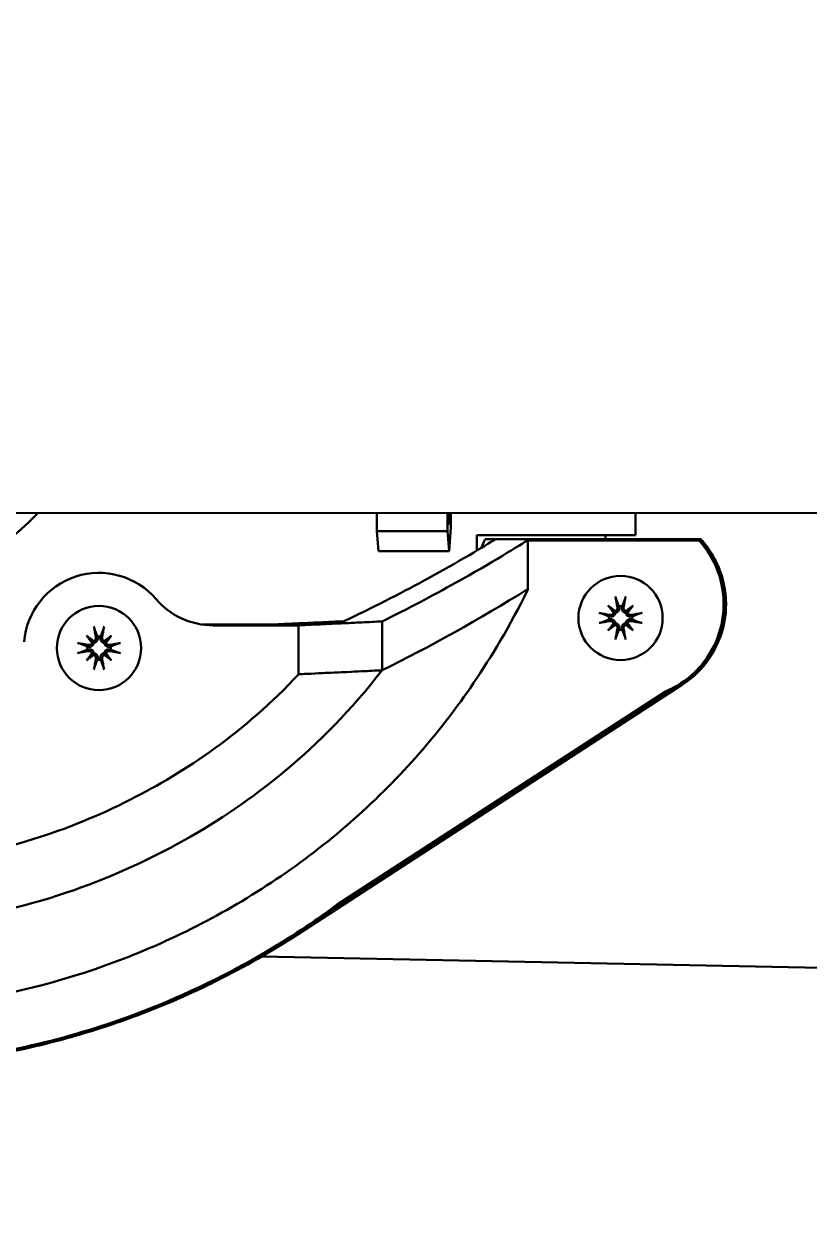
# Model space of a CAD drawing. Header units: millimetres. Extents: x 14 to 2348, y 26 to 1654.
# Drawn here: x 663.3 to 715.5, y 1341.4 to 1421.4 of the extents above; entities that cross this region are included whole.
import ezdxf

# ---------------------------------------------------------------- set-up
doc = ezdxf.new("R2010")
doc.units = ezdxf.units.MM
doc.header["$LTSCALE"] = 4
for name, color, linetype, lineweight in [('可見邊線(ISO)', 7, 'Continuous', 30), ('標註(ISO)', 7, 'Continuous', 9), ('符號(ISO)', 7, 'Continuous', 9)]:
    doc.layers.add(name, color=color, linetype=linetype, lineweight=lineweight)
doc.styles.add('temp', font='')
doc.styles.get('temp').set_extended_font_data('PMingLiU')
doc.dimstyles.new('工研院N500', dxfattribs={"dimscale": 4, "dimtxt": 3, "dimasz": 2.5, "dimexe": 1, "dimexo": 1, "dimgap": 0.762, "dimtad": 1, "dimdec": 3, "dimrnd": 1e-08, "dimdsep": 46, "dimtxsty": 'temp', "dimcen": 0.09, "dimdle": 10, "dimclrd": 1, "dimclre": 1, "dimclrt": 7, "dimazin": 2, "dimtfac": 0.666667, "dimtdec": 3, "dimtmove": 0, "dimatfit": 3, "dimfxl": 1, "dimtolj": 1, "dimlwd": 15, "dimlwe": 15, "dimarcsym": 0})
doc.dimstyles.new('工研院N500$7', dxfattribs={"dimscale": 4, "dimtxt": 3, "dimasz": 2.5, "dimexe": 1, "dimexo": 1, "dimgap": 0.762, "dimtad": 1, "dimdec": 3, "dimrnd": 1e-08, "dimdsep": 46, "dimtxsty": 'temp', "dimcen": 0.09, "dimdle": 10, "dimclrd": 7, "dimclre": 1, "dimclrt": 7, "dimazin": 2, "dimtfac": 0.666667, "dimtdec": 3, "dimtmove": 0, "dimatfit": 3, "dimfxl": 1, "dimtolj": 1, "dimlwd": 9, "dimlwe": 15, "dimarcsym": 0})

# ---------------------------------------------------------------- blocks, each defined once
blk = doc.blocks.new('*D36')
at = {"layer": 'Defpoints', "color": 0, "linetype": 'Continuous', "transparency": 16777216}
for p in [(1077.991, 1572.207), (404.789, 1405.816), (1077.991, 1382.007)]:
    blk.add_point(p, dxfattribs=at)
at = {"layer": '標註(ISO)', "color": 1, "linetype": 'Continuous', "lineweight": 15, "transparency": 16777216}
for p, q in [((404.789, 1409.816), (404.789, 1576.207)), ((1077.991, 1386.007), (1077.991, 1576.207)), ((414.789, 1572.207), (1067.991, 1572.207))]:
    blk.add_line(p, q, dxfattribs=at)
at = {"layer": '標註(ISO)', "color": 1, "linetype": 'Continuous', "transparency": 16777216}
for points in [[(414.789, 1573.874), (414.789, 1570.54), (404.789, 1572.207)], [(1067.991, 1573.874), (1067.991, 1570.54), (1077.991, 1572.207)]]:
    blk.add_solid(points, dxfattribs=at)
at = {"layer": '標註(ISO)', "color": 7, "linetype": 'Continuous', "lineweight": 18, "transparency": 16777216, "insert": (724, 1591.04), "char_height": 12, "attachment_point": 1, "style": 'temp'}
blk.add_mtext('\\A1;\\f新細明體|b0|i0;\\H12.0000;(680)', dxfattribs=at)

msp = doc.modelspace()

# ---------------------------------------------------------------- linework, layer by layer
at = {"layer": '可見邊線(ISO)'}
for p, q in [((646.6147, 1388.95647), (950.95065, 1388.77905)), ((686.78185, 1387.72692), (686.77917, 1388.93305)), ((691.47396, 1388.93032), (691.47664, 1387.72692)), ((691.71191, 1387.96246), (691.70976, 1388.93018)), ((703.99098, 1387.45646), (703.99098, 1388.92302)), ((691.47664, 1387.72692), (686.78185, 1387.72692)), ((686.90269, 1386.40292), (686.78185, 1387.72692)), ((691.47664, 1387.72692), (691.59747, 1386.40292)), ((691.59747, 1386.40292), (691.71191, 1387.96246)), ((693.44382, 1386.4441), (693.44382, 1387.45646)), ((693.44382, 1387.45646), (693.48648, 1387.45646)), ((693.48648, 1387.45646), (693.58637, 1387.45646)), ((693.58637, 1387.45646), (701.89098, 1387.45646)), ((703.99098, 1387.45646), (701.89098, 1387.45646)), ((701.99098, 1387.20646), (701.99098, 1387.45646)), ((708.31815, 1387.20646), (693.99619, 1387.20646)), ((694.64966, 1387.20644), (696.94585, 1387.20644)), ((696.82806, 1387.10169), (696.82806, 1383.84013)), ((708.21832, 1387.10169), (696.82806, 1387.10169)), ((696.86197, 1387.15354), (696.94585, 1387.20591)), ((696.86197, 1387.15354), (696.91117, 1387.15354)), ((696.86197, 1387.15354), (696.86197, 1387.12284)), ((696.91117, 1387.15354), (704.58781, 1387.15354)), ((696.94585, 1387.20591), (704.3479, 1387.20591)), ((704.3479, 1387.20591), (704.34307, 1387.15354)), ((708.26454, 1387.20644), (704.5941, 1387.20644)), ((691.59747, 1386.40292), (686.90269, 1386.40292)), ((702.15606, 1382.79138), (702.55376, 1382.39368)), ((703.82589, 1382.79138), (703.4282, 1382.39368)), ((687.13281, 1378.47787), (687.13281, 1381.72787)), ((679.76165, 1381.51838), (675.18058, 1381.51838)), ((681.58198, 1381.46601), (675.90236, 1381.46601)), ((681.58198, 1378.21601), (681.58198, 1381.46601)), ((702.15606, 1381.12155), (702.55376, 1381.51925)), ((703.82589, 1381.12155), (703.4282, 1381.51925)), ((667.47628, 1380.79138), (667.87397, 1380.39368)), ((669.14611, 1380.79138), (668.74841, 1380.39368)), ((667.47628, 1379.12155), (667.87397, 1379.51925)), ((669.14611, 1379.12155), (668.74841, 1379.51925)), ((681.58198, 1378.21601), (681.58892, 1378.21601)), ((681.49757, 1360.89594), (707.11026, 1377.52705)), ((684.15015, 1362.90287), (705.97699, 1377.0758)), ((706.0259, 1376.98267), (684.20987, 1362.81676)), ((705.97699, 1377.0758), (706.0259, 1376.98267)), ((684.20987, 1362.81676), (684.15015, 1362.90287)), ((850.99168, 1356.00136), (679.12339, 1359.43941))]:
    msp.add_line(p, q, dxfattribs=at)
for centre in [(702.99098, 1381.95646), (668.31119, 1379.95646)]:
    msp.add_circle(centre, 2.8, dxfattribs=at)
for centre, radius, start, end in [((646.62461, 1405.95646), 24.5, 43.9044394, 316.0287597), ((651.99098, 1405.95646), 46, 335.1320971, 335.9452949), ((668.31119, 1379.95646), 5, 40.6136089, 175.2754845), ((675.90236, 1386.46601), 5, 220.6136089, 270.0000375), ((702.99098, 1381.95646), 0.7858, 82.104465, 97.895535), ((702.99098, 1381.95646), 0.7858, 172.104465, 187.895535), ((702.99098, 1381.95646), 0.7858, 352.104465, 7.895535), ((702.99098, 1381.95646), 0.7858, 262.104465, 277.895535), ((668.31119, 1379.95646), 0.7858, 82.104465, 97.895535), ((668.31119, 1379.95646), 0.7858, 172.104465, 187.895535), ((668.31119, 1379.95646), 0.7858, 352.104465, 7.895535), ((651.99028, 1405.95694), 46.00085, 325.4675362, 325.46814), ((668.31119, 1379.95646), 0.7858, 262.104465, 277.895535)]:
    msp.add_arc(centre, radius, start, end, dxfattribs=at)
for centre, major_axis, ratio, start_param, end_param in [((691.59107, 1389.28646), (0, -1.078), 0.04710645, 5.04913289, 7.5171828), ((696.46028, 1399.02932), (29.37344, 20.52137), 0.28350345, 4.52913612, 4.5319122), ((702.89066, 1486.35356), (63.66887, 110.70244), 0.51655788, 3.79540775, 3.90969506), ((703.34509, 1382.02533), (0.95193, -4.89517), 0.08715574, 4.41332035, 4.56725609), ((702.63686, 1382.02533), (0.95193, 4.89517), 0.08715574, 4.85752187, 5.01145761), ((703.54876, 1382.41932), (-3.15813, 3.80586), 0.17364818, 1.33077346, 1.45285674), ((702.52813, 1381.39868), (3.80586, -3.15813), 0.17364818, 1.68873592, 1.81081919), ((703.45383, 1381.39868), (3.80586, 3.15813), 0.17364818, 1.33077346, 1.45285674), ((702.43319, 1382.41932), (-3.15813, -3.80586), 0.17364818, 1.68873592, 1.81081919), ((702.92211, 1381.60235), (-4.89517, 0.95193), 0.08715574, 4.85752187, 5.01145761), ((702.92211, 1382.31058), (4.89517, 0.95193), 0.08715574, 4.41332035, 4.56725609), ((702.39717, 1382.40363), (-0.1297, -0.10762), 0.86822375, 1.8313258, 2.31493563), ((702.54382, 1382.55027), (-0.10762, -0.1297), 0.86822375, 0.82665702, 1.31026685), ((703.43814, 1382.55027), (-0.10762, 0.1297), 0.86822375, 1.8313258, 2.31493563), ((703.58478, 1382.40363), (-0.1297, 0.10762), 0.86822375, 0.82665702, 1.31026685), ((703.05984, 1381.60235), (-4.89517, -0.95193), 0.08715574, 4.41332035, 4.56725609), ((703.05984, 1382.31058), (4.89517, -0.95193), 0.08715574, 4.85752187, 5.01145761), ((668.66531, 1380.02533), (0.95193, -4.89517), 0.08715574, 4.41332035, 4.56725609), ((667.95708, 1380.02533), (0.95193, 4.89517), 0.08715574, 4.85752187, 5.01145761), ((703.54876, 1381.49361), (3.15813, 3.80586), 0.17364818, 1.68873592, 1.81081919), ((702.52813, 1382.51425), (-3.80586, -3.15813), 0.17364818, 1.33077346, 1.45285674), ((702.39717, 1381.5093), (0.1297, -0.10762), 0.86822375, 0.82665702, 1.31026685), ((702.54382, 1381.36266), (0.10762, -0.1297), 0.86822375, 1.8313258, 2.31493563), ((703.34509, 1381.8876), (-0.95193, -4.89517), 0.08715574, 4.85752187, 5.01145761), ((702.63686, 1381.8876), (-0.95193, 4.89517), 0.08715574, 4.41332035, 4.56725609), ((703.43814, 1381.36266), (0.10762, 0.1297), 0.86822375, 0.82665702, 1.31026685), ((703.45383, 1382.51425), (-3.80586, 3.15813), 0.17364818, 1.68873592, 1.81081919), ((703.58478, 1381.5093), (0.1297, 0.10762), 0.86822375, 1.8313258, 2.31493563), ((702.43319, 1381.49361), (3.15813, -3.80586), 0.17364818, 1.33077346, 1.45285674), ((668.24233, 1379.60235), (-4.89517, 0.95193), 0.08715574, 4.85752187, 5.01145761), ((668.86898, 1380.41932), (-3.15813, 3.80586), 0.17364818, 1.33077346, 1.45285674), ((667.84834, 1379.39868), (3.80586, -3.15813), 0.17364818, 1.68873592, 1.81081919), ((667.71739, 1380.40363), (-0.1297, -0.10762), 0.86822375, 1.8313258, 2.31493563), ((667.86403, 1380.55027), (-0.10762, -0.1297), 0.86822375, 0.82665702, 1.31026685), ((668.77404, 1379.39868), (3.80586, 3.15813), 0.17364818, 1.33077346, 1.45285674), ((668.75835, 1380.55027), (-0.10762, 0.1297), 0.86822375, 1.8313258, 2.31493563), ((668.905, 1380.40363), (-0.1297, 0.10762), 0.86822375, 0.82665702, 1.31026685), ((667.75341, 1380.41932), (-3.15813, -3.80586), 0.17364818, 1.68873592, 1.81081919), ((668.38006, 1379.60235), (-4.89517, -0.95193), 0.08715574, 4.41332035, 4.56725609), ((668.24233, 1380.31058), (4.89517, 0.95193), 0.08715574, 4.41332035, 4.56725609), ((668.86898, 1379.49361), (3.15813, 3.80586), 0.17364818, 1.68873592, 1.81081919), ((667.84834, 1380.51425), (-3.80586, -3.15813), 0.17364818, 1.33077346, 1.45285674), ((667.71739, 1379.5093), (0.1297, -0.10762), 0.86822375, 0.82665702, 1.31026685), ((667.86403, 1379.36266), (0.10762, -0.1297), 0.86822375, 1.8313258, 2.31493563), ((668.75835, 1379.36266), (0.10762, 0.1297), 0.86822375, 0.82665702, 1.31026685), ((668.77404, 1380.51425), (-3.80586, 3.15813), 0.17364818, 1.68873592, 1.81081919), ((668.905, 1379.5093), (0.1297, 0.10762), 0.86822375, 1.8313258, 2.31493563), ((667.75341, 1379.49361), (3.15813, -3.80586), 0.17364818, 1.33077346, 1.45285674), ((668.38006, 1380.31058), (4.89517, -0.95193), 0.08715574, 4.85752187, 5.01145761), ((668.66531, 1379.8876), (-0.95193, -4.89517), 0.08715574, 4.85752187, 5.01145761), ((667.95708, 1379.8876), (-0.95193, 4.89517), 0.08715574, 4.41332035, 4.56725609)]:
    msp.add_ellipse(centre, major_axis=major_axis, ratio=ratio, start_param=start_param, end_param=end_param, dxfattribs=at)
for points, knots in [([(694.62277, 1387.15407), (694.04424, 1386.80098), (692.2648, 1385.71498), (688.29947, 1383.55416), (686.50541, 1382.634), (684.58956, 1381.73887)], [-24.89313956, -24.89313956, -24.89313956, -24.89313956, -10.27471719, -10.27471719, 0, 0, 0, 0]), ([(687.13281, 1381.72787), (688.86503, 1382.57684), (690.4999, 1383.44179), (694.43449, 1385.63846), (696.257, 1386.77635), (696.94585, 1387.20644)], [-8.04149239, -8.04149239, -8.04149239, -8.04149239, -4.93333315, -4.93333315, -0.000001, -0.000001, -0.000001, -0.000001]), ([(694.64966, 1387.20644), (694.64518, 1387.19771), (694.64071, 1387.18898), (694.63174, 1387.17152), (694.62726, 1387.16279), (694.62277, 1387.15407)], [-0.200096497, -0.200096497, -0.200096497, -0.200096497, -0.100044312, -0.100044312, -0.000001001, -0.000001001, -0.000001001, -0.000001001]), ([(708.21832, 1387.10169), (708.6161, 1386.66202), (708.94963, 1386.16807), (709.46804, 1385.10462), (709.65136, 1384.53984), (709.89552, 1383.14662), (709.8767, 1382.31637), (709.51857, 1380.71362), (709.18632, 1379.95702), (708.42946, 1378.86666), (708.03639, 1378.40568), (706.81484, 1377.42653), (706.17993, 1377.16075), (705.97699, 1377.0758)], [0.000001, 0.000001, 0.000001, 0.000001, 0.17787304, 0.17787304, 0.35502231, 0.35502231, 0.60228696, 0.60228696, 0.84715464, 0.84715464, 0.99999073, 0.99999073, 1.19696065, 1.19696065, 1.19696065, 1.19696065]), ([(706.0259, 1376.98267), (706.22518, 1377.06611), (706.87644, 1377.33877), (708.12416, 1378.34404), (708.52348, 1378.81564), (709.28942, 1379.92685), (709.62476, 1380.69696), (709.98381, 1382.32706), (710.00033, 1383.17074), (709.74692, 1384.59062), (709.55671, 1385.1684), (709.02011, 1386.25499), (708.67529, 1386.75898), (708.26454, 1387.20644)], [-1.22072595, -1.22072595, -1.22072595, -1.22072595, -1.0194046, -1.0194046, -0.86386401, -0.86386401, -0.61499921, -0.61499921, -0.36366508, -0.36366508, -0.1822192, -0.1822192, -0.000001, -0.000001, -0.000001, -0.000001]), ([(708.26454, 1387.20644), (708.25687, 1387.18898), (708.24919, 1387.17152), (708.24149, 1387.15407), (708.23378, 1387.13661), (708.22606, 1387.11915), (708.21832, 1387.10169)], [0, 0, 0, 0, 0.5, 0.5, 0.5, 1, 1, 1, 1]), ([(709.30708, 1385.78237), (709.17332, 1386.04488), (709.02133, 1386.29849), (708.6079, 1386.89121), (708.39009, 1387.12819), (708.31815, 1387.20646)], [-0.0538467298, -0.0538467298, -0.0538467298, -0.0538467298, -0.0318904791, -0.0318904791, -0.0000009995, -0.0000009995, -0.0000009995, -0.0000009995]), ([(707.11162, 1377.52496), (707.92135, 1378.05353), (708.45032, 1378.65445), (709.31169, 1379.8479), (709.61683, 1380.58063), (709.96285, 1381.87859), (710.06546, 1382.66556), (709.87601, 1384.43619), (709.61124, 1385.18541), (709.30708, 1385.78237)], [-0.744130805, -0.744130805, -0.744130805, -0.744130805, -0.607764399, -0.607764399, -0.403133141, -0.403133141, -0.200996538, -0.200996538, -0.000001, -0.000001, -0.000001, -0.000001]), ([(696.82806, 1383.84013), (694.44689, 1378.98897), (691.83165, 1375.57281), (687.46165, 1370.40152), (684.43493, 1367.63046), (677.69394, 1362.86542), (674.04332, 1360.90558), (666.39198, 1357.9045), (662.38391, 1356.86015), (658.31031, 1356.32376)], [-4.518536, -4.518536, -4.518536, -4.518536, -3.7091328, -3.7091328, -2.46553696, -2.46553696, -1.23262817, -1.23262817, -0.000001, -0.000001, -0.000001, -0.000001]), ([(702.69469, 1383.22668), (702.6923, 1383.23292), (702.68932, 1383.24217), (702.6832, 1383.26349), (702.67894, 1383.28014), (702.67174, 1383.31113), (702.66752, 1383.33096), (702.66175, 1383.36064), (702.6591, 1383.37522), (702.65692, 1383.38831)], [0.0475683219, 0.0475683219, 0.0475683219, 0.0475683219, 0.0518037472, 0.0518037472, 0.0569688414, 0.0569688414, 0.0621348202, 0.0621348202, 0.0660399938, 0.0660399938, 0.0660399938, 0.0660399938]), ([(703.32503, 1383.38831), (703.32285, 1383.37522), (703.3202, 1383.36064), (703.31443, 1383.33096), (703.31022, 1383.31113), (703.30302, 1383.28014), (703.29876, 1383.26349), (703.29264, 1383.24217), (703.28966, 1383.23292), (703.28726, 1383.22668)], [0.0168342393, 0.0168342393, 0.0168342393, 0.0168342393, 0.0207394129, 0.0207394129, 0.0259053918, 0.0259053918, 0.0310704859, 0.0310704859, 0.0353059113, 0.0353059113, 0.0353059113, 0.0353059113]), ([(702.78526, 1382.65119), (702.78953, 1382.62767), (702.78944, 1382.60167), (702.77881, 1382.5518), (702.76827, 1382.52792), (702.74122, 1382.48844), (702.72301, 1382.47014), (702.6808, 1382.44228), (702.6568, 1382.43273), (702.63066, 1382.42752), (702.62779, 1382.42702), (702.6249, 1382.42658)], [0, 0, 0, 0, 0.0072458737, 0.0072458737, 0.0144917474, 0.0144917474, 0.0216328704, 0.0216328704, 0.0287739933, 0.0287739933, 0.0296410879, 0.0296410879, 0.0296410879, 0.0296410879]), ([(702.89802, 1382.67312), (702.90077, 1382.6618), (702.90285, 1382.65044), (702.90787, 1382.61094), (702.90763, 1382.57977), (702.89727, 1382.51843), (702.88716, 1382.48828), (702.86215, 1382.439), (702.84638, 1382.41542), (702.80765, 1382.37331), (702.78467, 1382.35477), (702.73755, 1382.32658), (702.71035, 1382.3151), (702.67056, 1382.30489), (702.65838, 1382.3026), (702.64638, 1382.30106)], [0.1207276167, 0.1207276167, 0.1207276167, 0.1207276167, 0.1245879817, 0.1245879817, 0.1342557864, 0.1342557864, 0.1439235912, 0.1439235912, 0.152159121, 0.152159121, 0.1603946507, 0.1603946507, 0.1686301804, 0.1686301804, 0.1722209962, 0.1722209962, 0.1722209962, 0.1722209962]), ([(703.33558, 1382.30106), (703.32357, 1382.3026), (703.31139, 1382.30489), (703.2716, 1382.3151), (703.2444, 1382.32658), (703.19728, 1382.35477), (703.17431, 1382.37331), (703.13558, 1382.41542), (703.11981, 1382.439), (703.09479, 1382.48828), (703.08469, 1382.51843), (703.07433, 1382.57977), (703.07409, 1382.61094), (703.07767, 1382.63917), (703.0791, 1382.65044), (703.08118, 1382.6618), (703.08393, 1382.67312)], [-0.0476330145, -0.0476330145, -0.0476330145, -0.0476330145, -0.0440421987, -0.0440421987, -0.035806669, -0.035806669, -0.0275711393, -0.0275711393, -0.0193356095, -0.0193356095, -0.0096678048, -0.0096678048, 0, 0, 0, 0.003860365, 0.003860365, 0.003860365, 0.003860365]), ([(703.35706, 1382.42658), (703.34182, 1382.4289), (703.3265, 1382.43315), (703.28862, 1382.44896), (703.26729, 1382.46354), (703.23345, 1382.49716), (703.2187, 1382.51849), (703.19895, 1382.56515), (703.19394, 1382.59049), (703.19345, 1382.62628), (703.19444, 1382.63877), (703.19669, 1382.65119)], [0.0172141153, 0.0172141153, 0.0172141153, 0.0172141153, 0.0216673994, 0.0216673994, 0.0288082122, 0.0288082122, 0.0359902002, 0.0359902002, 0.0431721882, 0.0431721882, 0.046823968, 0.046823968, 0.046823968, 0.046823968]), ([(684.58956, 1381.73887), (684.06218, 1381.71383), (683.53035, 1381.68887), (682.99323, 1381.66398), (682.46594, 1381.63954), (681.93355, 1381.61518), (681.39527, 1381.59091), (681.06832, 1381.57617), (680.73931, 1381.56147), (680.40781, 1381.5468), (680.19345, 1381.53731), (679.97804, 1381.52784), (679.76165, 1381.51838)], [0, 0, 0, 0, 0.33743513, 0.33743513, 0.33743513, 0.66869135, 0.66869135, 0.66869135, 0.86989389, 0.86989389, 0.86989389, 1, 1, 1, 1]), ([(681.58198, 1381.46601), (682.13057, 1381.49078), (682.67318, 1381.51563), (683.21051, 1381.54057), (683.74784, 1381.56551), (684.27991, 1381.59052), (684.80744, 1381.6156), (685.13988, 1381.6314), (685.47044, 1381.64723), (685.79945, 1381.66308), (686.24676, 1381.68463), (686.6912, 1381.70623), (687.13281, 1381.72787)], [0, 0, 0, 0, 0.2867828, 0.2867828, 0.2867828, 0.57356343, 0.57356343, 0.57356343, 0.7542871, 0.7542871, 0.7542871, 1, 1, 1, 1]), ([(701.55913, 1382.29052), (701.57222, 1382.28834), (701.5868, 1382.28569), (701.61648, 1382.27992), (701.63631, 1382.2757), (701.6673, 1382.2685), (701.68395, 1382.26424), (701.70528, 1382.25812), (701.71452, 1382.25515), (701.72076, 1382.25275)], [0.0168342393, 0.0168342393, 0.0168342393, 0.0168342393, 0.0207394129, 0.0207394129, 0.0259053918, 0.0259053918, 0.0310704859, 0.0310704859, 0.0353059113, 0.0353059113, 0.0353059113, 0.0353059113]), ([(702.64638, 1382.30106), (702.64485, 1382.28906), (702.64255, 1382.27688), (702.63234, 1382.23709), (702.62086, 1382.20989), (702.59267, 1382.16277), (702.57413, 1382.13979), (702.53202, 1382.10106), (702.50844, 1382.08529), (702.45916, 1382.06028), (702.42901, 1382.05017), (702.36767, 1382.03981), (702.3365, 1382.03957), (702.30827, 1382.04316), (702.297, 1382.04459), (702.28564, 1382.04667), (702.27432, 1382.04942)], [-0.0476330145, -0.0476330145, -0.0476330145, -0.0476330145, -0.0440421987, -0.0440421987, -0.035806669, -0.035806669, -0.0275711393, -0.0275711393, -0.0193356095, -0.0193356095, -0.0096678048, -0.0096678048, 0, 0, 0, 0.003860365, 0.003860365, 0.003860365, 0.003860365]), ([(702.27432, 1381.86351), (702.28564, 1381.86626), (702.297, 1381.86834), (702.3365, 1381.87335), (702.36767, 1381.87311), (702.42901, 1381.86275), (702.45916, 1381.85265), (702.50844, 1381.82763), (702.53202, 1381.81187), (702.57413, 1381.77313), (702.59267, 1381.75016), (702.62086, 1381.70304), (702.63234, 1381.67584), (702.64255, 1381.63605), (702.64485, 1381.62387), (702.64638, 1381.61187)], [0.1207276167, 0.1207276167, 0.1207276167, 0.1207276167, 0.1245879817, 0.1245879817, 0.1342557864, 0.1342557864, 0.1439235912, 0.1439235912, 0.152159121, 0.152159121, 0.1603946507, 0.1603946507, 0.1686301804, 0.1686301804, 0.1722209962, 0.1722209962, 0.1722209962, 0.1722209962]), ([(702.52087, 1382.32254), (702.51854, 1382.30731), (702.51429, 1382.29199), (702.49849, 1382.25411), (702.4839, 1382.23278), (702.45028, 1382.19894), (702.42895, 1382.18419), (702.38229, 1382.16444), (702.35695, 1382.15943), (702.32116, 1382.15894), (702.30868, 1382.15992), (702.29625, 1382.16218)], [0.0172141153, 0.0172141153, 0.0172141153, 0.0172141153, 0.0216673994, 0.0216673994, 0.0288082122, 0.0288082122, 0.0359902002, 0.0359902002, 0.0431721882, 0.0431721882, 0.046823968, 0.046823968, 0.046823968, 0.046823968]), ([(702.29625, 1381.75075), (702.31977, 1381.75501), (702.34577, 1381.75493), (702.39564, 1381.7443), (702.41952, 1381.73376), (702.459, 1381.7067), (702.4773, 1381.6885), (702.50516, 1381.64629), (702.51471, 1381.62229), (702.51992, 1381.59614), (702.52042, 1381.59328), (702.52087, 1381.59038)], [0, 0, 0, 0, 0.0072458737, 0.0072458737, 0.0144917474, 0.0144917474, 0.0216328704, 0.0216328704, 0.0287739933, 0.0287739933, 0.0296410879, 0.0296410879, 0.0296410879, 0.0296410879]), ([(702.55376, 1382.39368), (702.56013, 1382.38731), (702.56595, 1382.38149), (702.59982, 1382.34762), (702.62303, 1382.32441), (702.64586, 1382.30158), (702.64612, 1382.30132), (702.64638, 1382.30106)], [-2.828207794, -2.828207794, -2.828207794, -2.828207794, -2.812267488, -2.812267488, -2.724384129, -2.724384129, -2.723378434, -2.723378434, -2.723378434, -2.723378434]), ([(703.4282, 1382.39368), (703.42182, 1382.38731), (703.416, 1382.38149), (703.38214, 1382.34762), (703.35893, 1382.32441), (703.33609, 1382.30158), (703.33583, 1382.30132), (703.33558, 1382.30106)], [-2.828207794, -2.828207794, -2.828207794, -2.828207794, -2.812267488, -2.812267488, -2.724384129, -2.724384129, -2.723378434, -2.723378434, -2.723378434, -2.723378434]), ([(703.70763, 1382.04942), (703.69631, 1382.04667), (703.68496, 1382.04459), (703.64546, 1382.03957), (703.61428, 1382.03981), (703.55295, 1382.05017), (703.52279, 1382.06028), (703.47351, 1382.08529), (703.44993, 1382.10106), (703.40782, 1382.13979), (703.38928, 1382.16277), (703.36109, 1382.20989), (703.34961, 1382.23709), (703.3394, 1382.27688), (703.33711, 1382.28906), (703.33558, 1382.30106)], [0.1207276167, 0.1207276167, 0.1207276167, 0.1207276167, 0.1245879817, 0.1245879817, 0.1342557864, 0.1342557864, 0.1439235912, 0.1439235912, 0.152159121, 0.152159121, 0.1603946507, 0.1603946507, 0.1686301804, 0.1686301804, 0.1722209962, 0.1722209962, 0.1722209962, 0.1722209962]), ([(703.33558, 1381.61187), (703.33711, 1381.62387), (703.3394, 1381.63605), (703.34961, 1381.67584), (703.36109, 1381.70304), (703.38928, 1381.75016), (703.40782, 1381.77313), (703.44993, 1381.81187), (703.47351, 1381.82763), (703.52279, 1381.85265), (703.55295, 1381.86275), (703.61428, 1381.87311), (703.64546, 1381.87335), (703.67368, 1381.86977), (703.68496, 1381.86834), (703.69631, 1381.86626), (703.70763, 1381.86351)], [-0.0476330145, -0.0476330145, -0.0476330145, -0.0476330145, -0.0440421987, -0.0440421987, -0.035806669, -0.035806669, -0.0275711393, -0.0275711393, -0.0193356095, -0.0193356095, -0.0096678048, -0.0096678048, 0, 0, 0, 0.003860365, 0.003860365, 0.003860365, 0.003860365]), ([(703.6857, 1382.16218), (703.66219, 1382.15791), (703.63619, 1382.158), (703.58631, 1382.16863), (703.56243, 1382.17917), (703.52296, 1382.20622), (703.50465, 1382.22443), (703.47679, 1382.26664), (703.46724, 1382.29064), (703.46204, 1382.31678), (703.46153, 1382.31965), (703.46109, 1382.32254)], [0, 0, 0, 0, 0.0072458737, 0.0072458737, 0.0144917474, 0.0144917474, 0.0216328704, 0.0216328704, 0.0287739933, 0.0287739933, 0.0296410879, 0.0296410879, 0.0296410879, 0.0296410879]), ([(703.46109, 1381.59038), (703.46341, 1381.60562), (703.46766, 1381.62094), (703.48347, 1381.65882), (703.49805, 1381.68015), (703.53168, 1381.71399), (703.553, 1381.72874), (703.59966, 1381.74849), (703.625, 1381.7535), (703.6608, 1381.75399), (703.67328, 1381.753), (703.6857, 1381.75075)], [0.0172141153, 0.0172141153, 0.0172141153, 0.0172141153, 0.0216673994, 0.0216673994, 0.0288082122, 0.0288082122, 0.0359902002, 0.0359902002, 0.0431721882, 0.0431721882, 0.046823968, 0.046823968, 0.046823968, 0.046823968]), ([(704.26119, 1382.25275), (704.26743, 1382.25515), (704.27668, 1382.25812), (704.298, 1382.26424), (704.31465, 1382.2685), (704.34565, 1382.2757), (704.36547, 1382.27992), (704.39515, 1382.28569), (704.40973, 1382.28834), (704.42282, 1382.29052)], [0.0475683219, 0.0475683219, 0.0475683219, 0.0475683219, 0.0518037472, 0.0518037472, 0.0569688414, 0.0569688414, 0.0621348202, 0.0621348202, 0.0660399938, 0.0660399938, 0.0660399938, 0.0660399938]), ([(668.01491, 1381.22668), (668.01251, 1381.23292), (668.00953, 1381.24217), (668.00341, 1381.26349), (667.99915, 1381.28014), (667.99195, 1381.31113), (667.98774, 1381.33096), (667.98197, 1381.36064), (667.97932, 1381.37522), (667.97714, 1381.38831)], [0.0475683219, 0.0475683219, 0.0475683219, 0.0475683219, 0.0518037472, 0.0518037472, 0.0569688414, 0.0569688414, 0.0621348202, 0.0621348202, 0.0660399938, 0.0660399938, 0.0660399938, 0.0660399938]), ([(668.64525, 1381.38831), (668.64307, 1381.37522), (668.64042, 1381.36064), (668.63465, 1381.33096), (668.63043, 1381.31113), (668.62323, 1381.28014), (668.61897, 1381.26349), (668.61285, 1381.24217), (668.60987, 1381.23292), (668.60748, 1381.22668)], [0.0168342393, 0.0168342393, 0.0168342393, 0.0168342393, 0.0207394129, 0.0207394129, 0.0259053918, 0.0259053918, 0.0310704859, 0.0310704859, 0.0353059113, 0.0353059113, 0.0353059113, 0.0353059113]), ([(701.72076, 1381.66018), (701.71452, 1381.65778), (701.70528, 1381.6548), (701.68395, 1381.64869), (701.6673, 1381.64443), (701.63631, 1381.63722), (701.61648, 1381.63301), (701.5868, 1381.62724), (701.57222, 1381.62459), (701.55913, 1381.62241)], [0.0475683219, 0.0475683219, 0.0475683219, 0.0475683219, 0.0518037472, 0.0518037472, 0.0569688414, 0.0569688414, 0.0621348202, 0.0621348202, 0.0660399938, 0.0660399938, 0.0660399938, 0.0660399938]), ([(702.55376, 1381.51925), (702.56013, 1381.52562), (702.56595, 1381.53144), (702.59982, 1381.56531), (702.62303, 1381.58851), (702.64586, 1381.61135), (702.64612, 1381.61161), (702.64638, 1381.61187)], [-2.828207794, -2.828207794, -2.828207794, -2.828207794, -2.812267488, -2.812267488, -2.724384129, -2.724384129, -2.723378434, -2.723378434, -2.723378434, -2.723378434]), ([(702.6249, 1381.48635), (702.64013, 1381.48403), (702.65546, 1381.47978), (702.69334, 1381.46397), (702.71466, 1381.44939), (702.7485, 1381.41576), (702.76325, 1381.39444), (702.783, 1381.34778), (702.78801, 1381.32244), (702.7885, 1381.28664), (702.78752, 1381.27416), (702.78526, 1381.26174)], [0.0172141153, 0.0172141153, 0.0172141153, 0.0172141153, 0.0216673994, 0.0216673994, 0.0288082122, 0.0288082122, 0.0359902002, 0.0359902002, 0.0431721882, 0.0431721882, 0.046823968, 0.046823968, 0.046823968, 0.046823968]), ([(702.64638, 1381.61187), (702.65838, 1381.61033), (702.67056, 1381.60804), (702.71035, 1381.59783), (702.73755, 1381.58635), (702.78467, 1381.55816), (702.80765, 1381.53962), (702.84638, 1381.49751), (702.86215, 1381.47393), (702.88716, 1381.42465), (702.89727, 1381.39449), (702.90763, 1381.33316), (702.90787, 1381.30198), (702.90428, 1381.27376), (702.90285, 1381.26249), (702.90077, 1381.25113), (702.89802, 1381.23981)], [-0.0476330145, -0.0476330145, -0.0476330145, -0.0476330145, -0.0440421987, -0.0440421987, -0.035806669, -0.035806669, -0.0275711393, -0.0275711393, -0.0193356095, -0.0193356095, -0.0096678048, -0.0096678048, 0, 0, 0, 0.003860365, 0.003860365, 0.003860365, 0.003860365]), ([(703.08393, 1381.23981), (703.08118, 1381.25113), (703.0791, 1381.26249), (703.07409, 1381.30198), (703.07433, 1381.33316), (703.08469, 1381.39449), (703.09479, 1381.42465), (703.11981, 1381.47393), (703.13558, 1381.49751), (703.17431, 1381.53962), (703.19728, 1381.55816), (703.2444, 1381.58635), (703.2716, 1381.59783), (703.31139, 1381.60804), (703.32357, 1381.61033), (703.33558, 1381.61187)], [0.1207276167, 0.1207276167, 0.1207276167, 0.1207276167, 0.1245879817, 0.1245879817, 0.1342557864, 0.1342557864, 0.1439235912, 0.1439235912, 0.152159121, 0.152159121, 0.1603946507, 0.1603946507, 0.1686301804, 0.1686301804, 0.1722209962, 0.1722209962, 0.1722209962, 0.1722209962]), ([(703.19669, 1381.26174), (703.19243, 1381.28525), (703.19251, 1381.31125), (703.20314, 1381.36113), (703.21368, 1381.38501), (703.24074, 1381.42448), (703.25894, 1381.44279), (703.30115, 1381.47065), (703.32515, 1381.4802), (703.3513, 1381.48541), (703.35416, 1381.48591), (703.35706, 1381.48635)], [0, 0, 0, 0, 0.0072458737, 0.0072458737, 0.0144917474, 0.0144917474, 0.0216328704, 0.0216328704, 0.0287739933, 0.0287739933, 0.0296410879, 0.0296410879, 0.0296410879, 0.0296410879]), ([(703.4282, 1381.51925), (703.42182, 1381.52562), (703.416, 1381.53144), (703.38214, 1381.56531), (703.35893, 1381.58851), (703.33609, 1381.61135), (703.33583, 1381.61161), (703.33558, 1381.61187)], [-2.828207794, -2.828207794, -2.828207794, -2.828207794, -2.812267488, -2.812267488, -2.724384129, -2.724384129, -2.723378434, -2.723378434, -2.723378434, -2.723378434]), ([(704.42282, 1381.62241), (704.40973, 1381.62459), (704.39515, 1381.62724), (704.36547, 1381.63301), (704.34565, 1381.63722), (704.31465, 1381.64443), (704.298, 1381.64869), (704.27668, 1381.6548), (704.26743, 1381.65778), (704.26119, 1381.66018)], [0.0168342393, 0.0168342393, 0.0168342393, 0.0168342393, 0.0207394129, 0.0207394129, 0.0259053918, 0.0259053918, 0.0310704859, 0.0310704859, 0.0353059113, 0.0353059113, 0.0353059113, 0.0353059113]), ([(666.87935, 1380.29052), (666.89244, 1380.28834), (666.90702, 1380.28569), (666.9367, 1380.27992), (666.95652, 1380.2757), (666.98752, 1380.2685), (667.00417, 1380.26424), (667.02549, 1380.25812), (667.03474, 1380.25515), (667.04098, 1380.25275)], [0.0168342393, 0.0168342393, 0.0168342393, 0.0168342393, 0.0207394129, 0.0207394129, 0.0259053918, 0.0259053918, 0.0310704859, 0.0310704859, 0.0353059113, 0.0353059113, 0.0353059113, 0.0353059113]), ([(667.96659, 1380.30106), (667.96506, 1380.28906), (667.96277, 1380.27688), (667.95256, 1380.23709), (667.94108, 1380.20989), (667.91289, 1380.16277), (667.89435, 1380.13979), (667.85224, 1380.10106), (667.82866, 1380.08529), (667.77938, 1380.06028), (667.74922, 1380.05017), (667.68789, 1380.03981), (667.65671, 1380.03957), (667.62849, 1380.04316), (667.61721, 1380.04459), (667.60586, 1380.04667), (667.59454, 1380.04942)], [-0.0476330145, -0.0476330145, -0.0476330145, -0.0476330145, -0.0440421987, -0.0440421987, -0.035806669, -0.035806669, -0.0275711393, -0.0275711393, -0.0193356095, -0.0193356095, -0.0096678048, -0.0096678048, 0, 0, 0, 0.003860365, 0.003860365, 0.003860365, 0.003860365]), ([(667.84108, 1380.32254), (667.83876, 1380.30731), (667.83451, 1380.29199), (667.8187, 1380.25411), (667.80412, 1380.23278), (667.77049, 1380.19894), (667.74917, 1380.18419), (667.70251, 1380.16444), (667.67717, 1380.15943), (667.64137, 1380.15894), (667.62889, 1380.15992), (667.61647, 1380.16218)], [0.0172141153, 0.0172141153, 0.0172141153, 0.0172141153, 0.0216673994, 0.0216673994, 0.0288082122, 0.0288082122, 0.0359902002, 0.0359902002, 0.0431721882, 0.0431721882, 0.046823968, 0.046823968, 0.046823968, 0.046823968]), ([(667.87397, 1380.39368), (667.88035, 1380.38731), (667.88616, 1380.38149), (667.92003, 1380.34762), (667.94324, 1380.32441), (667.96608, 1380.30158), (667.96634, 1380.30132), (667.96659, 1380.30106)], [-2.828207794, -2.828207794, -2.828207794, -2.828207794, -2.812267488, -2.812267488, -2.724384129, -2.724384129, -2.723378434, -2.723378434, -2.723378434, -2.723378434]), ([(668.10548, 1380.65119), (668.10974, 1380.62767), (668.10966, 1380.60167), (668.09903, 1380.5518), (668.08849, 1380.52792), (668.06143, 1380.48844), (668.04323, 1380.47014), (668.00102, 1380.44228), (667.97702, 1380.43273), (667.95087, 1380.42752), (667.94801, 1380.42702), (667.94511, 1380.42658)], [0, 0, 0, 0, 0.0072458737, 0.0072458737, 0.0144917474, 0.0144917474, 0.0216328704, 0.0216328704, 0.0287739933, 0.0287739933, 0.0296410879, 0.0296410879, 0.0296410879, 0.0296410879]), ([(668.21824, 1380.67312), (668.22099, 1380.6618), (668.22307, 1380.65044), (668.22808, 1380.61094), (668.22784, 1380.57977), (668.21748, 1380.51843), (668.20738, 1380.48828), (668.18236, 1380.439), (668.16659, 1380.41542), (668.12786, 1380.37331), (668.10489, 1380.35477), (668.05777, 1380.32658), (668.03057, 1380.3151), (667.99078, 1380.30489), (667.9786, 1380.3026), (667.96659, 1380.30106)], [0.1207276167, 0.1207276167, 0.1207276167, 0.1207276167, 0.1245879817, 0.1245879817, 0.1342557864, 0.1342557864, 0.1439235912, 0.1439235912, 0.152159121, 0.152159121, 0.1603946507, 0.1603946507, 0.1686301804, 0.1686301804, 0.1722209962, 0.1722209962, 0.1722209962, 0.1722209962]), ([(668.65579, 1380.30106), (668.64379, 1380.3026), (668.63161, 1380.30489), (668.59182, 1380.3151), (668.56462, 1380.32658), (668.5175, 1380.35477), (668.49452, 1380.37331), (668.45579, 1380.41542), (668.44002, 1380.439), (668.41501, 1380.48828), (668.4049, 1380.51843), (668.39454, 1380.57977), (668.3943, 1380.61094), (668.39789, 1380.63917), (668.39932, 1380.65044), (668.4014, 1380.6618), (668.40415, 1380.67312)], [-0.0476330145, -0.0476330145, -0.0476330145, -0.0476330145, -0.0440421987, -0.0440421987, -0.035806669, -0.035806669, -0.0275711393, -0.0275711393, -0.0193356095, -0.0193356095, -0.0096678048, -0.0096678048, 0, 0, 0, 0.003860365, 0.003860365, 0.003860365, 0.003860365]), ([(668.67727, 1380.42658), (668.66204, 1380.4289), (668.64671, 1380.43315), (668.60883, 1380.44896), (668.58751, 1380.46354), (668.55366, 1380.49716), (668.53892, 1380.51849), (668.51917, 1380.56515), (668.51416, 1380.59049), (668.51367, 1380.62628), (668.51465, 1380.63877), (668.51691, 1380.65119)], [0.0172141153, 0.0172141153, 0.0172141153, 0.0172141153, 0.0216673994, 0.0216673994, 0.0288082122, 0.0288082122, 0.0359902002, 0.0359902002, 0.0431721882, 0.0431721882, 0.046823968, 0.046823968, 0.046823968, 0.046823968]), ([(668.74841, 1380.39368), (668.74204, 1380.38731), (668.73622, 1380.38149), (668.70235, 1380.34762), (668.67914, 1380.32441), (668.65631, 1380.30158), (668.65605, 1380.30132), (668.65579, 1380.30106)], [-2.828207794, -2.828207794, -2.828207794, -2.828207794, -2.812267488, -2.812267488, -2.724384129, -2.724384129, -2.723378434, -2.723378434, -2.723378434, -2.723378434]), ([(669.02785, 1380.04942), (669.01653, 1380.04667), (669.00517, 1380.04459), (668.96567, 1380.03957), (668.9345, 1380.03981), (668.87316, 1380.05017), (668.84301, 1380.06028), (668.79373, 1380.08529), (668.77015, 1380.10106), (668.72804, 1380.13979), (668.7095, 1380.16277), (668.68131, 1380.20989), (668.66983, 1380.23709), (668.65962, 1380.27688), (668.65732, 1380.28906), (668.65579, 1380.30106)], [0.1207276167, 0.1207276167, 0.1207276167, 0.1207276167, 0.1245879817, 0.1245879817, 0.1342557864, 0.1342557864, 0.1439235912, 0.1439235912, 0.152159121, 0.152159121, 0.1603946507, 0.1603946507, 0.1686301804, 0.1686301804, 0.1722209962, 0.1722209962, 0.1722209962, 0.1722209962]), ([(669.00592, 1380.16218), (668.9824, 1380.15791), (668.9564, 1380.158), (668.90653, 1380.16863), (668.88265, 1380.17917), (668.84317, 1380.20622), (668.82487, 1380.22443), (668.79701, 1380.26664), (668.78746, 1380.29064), (668.78225, 1380.31678), (668.78175, 1380.31965), (668.7813, 1380.32254)], [0, 0, 0, 0, 0.0072458737, 0.0072458737, 0.0144917474, 0.0144917474, 0.0216328704, 0.0216328704, 0.0287739933, 0.0287739933, 0.0296410879, 0.0296410879, 0.0296410879, 0.0296410879]), ([(669.58141, 1380.25275), (669.58765, 1380.25515), (669.59689, 1380.25812), (669.61822, 1380.26424), (669.63487, 1380.2685), (669.66586, 1380.2757), (669.68569, 1380.27992), (669.71537, 1380.28569), (669.72995, 1380.28834), (669.74304, 1380.29052)], [0.0475683219, 0.0475683219, 0.0475683219, 0.0475683219, 0.0518037472, 0.0518037472, 0.0569688414, 0.0569688414, 0.0621348202, 0.0621348202, 0.0660399938, 0.0660399938, 0.0660399938, 0.0660399938]), ([(702.65692, 1380.52462), (702.6591, 1380.53771), (702.66175, 1380.55229), (702.66752, 1380.58197), (702.67174, 1380.6018), (702.67894, 1380.63279), (702.6832, 1380.64944), (702.68932, 1380.67076), (702.6923, 1380.68001), (702.69469, 1380.68625)], [0.0168342393, 0.0168342393, 0.0168342393, 0.0168342393, 0.0207394129, 0.0207394129, 0.0259053918, 0.0259053918, 0.0310704859, 0.0310704859, 0.0353059113, 0.0353059113, 0.0353059113, 0.0353059113]), ([(703.28726, 1380.68625), (703.28966, 1380.68001), (703.29264, 1380.67076), (703.29876, 1380.64944), (703.30302, 1380.63279), (703.31022, 1380.6018), (703.31443, 1380.58197), (703.3202, 1380.55229), (703.32285, 1380.53771), (703.32503, 1380.52462)], [0.0475683219, 0.0475683219, 0.0475683219, 0.0475683219, 0.0518037472, 0.0518037472, 0.0569688414, 0.0569688414, 0.0621348202, 0.0621348202, 0.0660399938, 0.0660399938, 0.0660399938, 0.0660399938]), ([(667.04098, 1379.66018), (667.03474, 1379.65778), (667.02549, 1379.6548), (667.00417, 1379.64869), (666.98752, 1379.64443), (666.95652, 1379.63722), (666.9367, 1379.63301), (666.90702, 1379.62724), (666.89244, 1379.62459), (666.87935, 1379.62241)], [0.0475683219, 0.0475683219, 0.0475683219, 0.0475683219, 0.0518037472, 0.0518037472, 0.0569688414, 0.0569688414, 0.0621348202, 0.0621348202, 0.0660399938, 0.0660399938, 0.0660399938, 0.0660399938]), ([(667.59454, 1379.86351), (667.60586, 1379.86626), (667.61721, 1379.86834), (667.65671, 1379.87335), (667.68789, 1379.87311), (667.74922, 1379.86275), (667.77938, 1379.85265), (667.82866, 1379.82763), (667.85224, 1379.81187), (667.89435, 1379.77313), (667.91289, 1379.75016), (667.94108, 1379.70304), (667.95256, 1379.67584), (667.96277, 1379.63605), (667.96506, 1379.62387), (667.96659, 1379.61187)], [0.1207276167, 0.1207276167, 0.1207276167, 0.1207276167, 0.1245879817, 0.1245879817, 0.1342557864, 0.1342557864, 0.1439235912, 0.1439235912, 0.152159121, 0.152159121, 0.1603946507, 0.1603946507, 0.1686301804, 0.1686301804, 0.1722209962, 0.1722209962, 0.1722209962, 0.1722209962]), ([(667.61647, 1379.75075), (667.63998, 1379.75501), (667.66598, 1379.75493), (667.71586, 1379.7443), (667.73974, 1379.73376), (667.77921, 1379.7067), (667.79752, 1379.6885), (667.82538, 1379.64629), (667.83493, 1379.62229), (667.84013, 1379.59614), (667.84064, 1379.59328), (667.84108, 1379.59038)], [0, 0, 0, 0, 0.0072458737, 0.0072458737, 0.0144917474, 0.0144917474, 0.0216328704, 0.0216328704, 0.0287739933, 0.0287739933, 0.0296410879, 0.0296410879, 0.0296410879, 0.0296410879]), ([(667.87397, 1379.51925), (667.88035, 1379.52562), (667.88616, 1379.53144), (667.92003, 1379.56531), (667.94324, 1379.58851), (667.96608, 1379.61135), (667.96634, 1379.61161), (667.96659, 1379.61187)], [-2.828207794, -2.828207794, -2.828207794, -2.828207794, -2.812267488, -2.812267488, -2.724384129, -2.724384129, -2.723378434, -2.723378434, -2.723378434, -2.723378434]), ([(667.94511, 1379.48635), (667.96035, 1379.48403), (667.97567, 1379.47978), (668.01355, 1379.46397), (668.03487, 1379.44939), (668.06872, 1379.41576), (668.08347, 1379.39444), (668.10322, 1379.34778), (668.10822, 1379.32244), (668.10871, 1379.28664), (668.10773, 1379.27416), (668.10548, 1379.26174)], [0.0172141153, 0.0172141153, 0.0172141153, 0.0172141153, 0.0216673994, 0.0216673994, 0.0288082122, 0.0288082122, 0.0359902002, 0.0359902002, 0.0431721882, 0.0431721882, 0.046823968, 0.046823968, 0.046823968, 0.046823968]), ([(667.96659, 1379.61187), (667.9786, 1379.61033), (667.99078, 1379.60804), (668.03057, 1379.59783), (668.05777, 1379.58635), (668.10489, 1379.55816), (668.12786, 1379.53962), (668.16659, 1379.49751), (668.18236, 1379.47393), (668.20738, 1379.42465), (668.21748, 1379.39449), (668.22784, 1379.33316), (668.22808, 1379.30198), (668.2245, 1379.27376), (668.22307, 1379.26249), (668.22099, 1379.25113), (668.21824, 1379.23981)], [-0.0476330145, -0.0476330145, -0.0476330145, -0.0476330145, -0.0440421987, -0.0440421987, -0.035806669, -0.035806669, -0.0275711393, -0.0275711393, -0.0193356095, -0.0193356095, -0.0096678048, -0.0096678048, 0, 0, 0, 0.003860365, 0.003860365, 0.003860365, 0.003860365]), ([(668.40415, 1379.23981), (668.4014, 1379.25113), (668.39932, 1379.26249), (668.3943, 1379.30198), (668.39454, 1379.33316), (668.4049, 1379.39449), (668.41501, 1379.42465), (668.44002, 1379.47393), (668.45579, 1379.49751), (668.49452, 1379.53962), (668.5175, 1379.55816), (668.56462, 1379.58635), (668.59182, 1379.59783), (668.63161, 1379.60804), (668.64379, 1379.61033), (668.65579, 1379.61187)], [0.1207276167, 0.1207276167, 0.1207276167, 0.1207276167, 0.1245879817, 0.1245879817, 0.1342557864, 0.1342557864, 0.1439235912, 0.1439235912, 0.152159121, 0.152159121, 0.1603946507, 0.1603946507, 0.1686301804, 0.1686301804, 0.1722209962, 0.1722209962, 0.1722209962, 0.1722209962]), ([(668.51691, 1379.26174), (668.51264, 1379.28525), (668.51273, 1379.31125), (668.52336, 1379.36113), (668.5339, 1379.38501), (668.56095, 1379.42448), (668.57916, 1379.44279), (668.62137, 1379.47065), (668.64537, 1379.4802), (668.67151, 1379.48541), (668.67438, 1379.48591), (668.67727, 1379.48635)], [0, 0, 0, 0, 0.0072458737, 0.0072458737, 0.0144917474, 0.0144917474, 0.0216328704, 0.0216328704, 0.0287739933, 0.0287739933, 0.0296410879, 0.0296410879, 0.0296410879, 0.0296410879]), ([(668.65579, 1379.61187), (668.65732, 1379.62387), (668.65962, 1379.63605), (668.66983, 1379.67584), (668.68131, 1379.70304), (668.7095, 1379.75016), (668.72804, 1379.77313), (668.77015, 1379.81187), (668.79373, 1379.82763), (668.84301, 1379.85265), (668.87316, 1379.86275), (668.9345, 1379.87311), (668.96567, 1379.87335), (668.9939, 1379.86977), (669.00517, 1379.86834), (669.01653, 1379.86626), (669.02785, 1379.86351)], [-0.0476330145, -0.0476330145, -0.0476330145, -0.0476330145, -0.0440421987, -0.0440421987, -0.035806669, -0.035806669, -0.0275711393, -0.0275711393, -0.0193356095, -0.0193356095, -0.0096678048, -0.0096678048, 0, 0, 0, 0.003860365, 0.003860365, 0.003860365, 0.003860365]), ([(668.74841, 1379.51925), (668.74204, 1379.52562), (668.73622, 1379.53144), (668.70235, 1379.56531), (668.67914, 1379.58851), (668.65631, 1379.61135), (668.65605, 1379.61161), (668.65579, 1379.61187)], [-2.828207794, -2.828207794, -2.828207794, -2.828207794, -2.812267488, -2.812267488, -2.724384129, -2.724384129, -2.723378434, -2.723378434, -2.723378434, -2.723378434]), ([(668.7813, 1379.59038), (668.78363, 1379.60562), (668.78788, 1379.62094), (668.80368, 1379.65882), (668.81827, 1379.68015), (668.85189, 1379.71399), (668.87322, 1379.72874), (668.91988, 1379.74849), (668.94522, 1379.7535), (668.98101, 1379.75399), (668.99349, 1379.753), (669.00592, 1379.75075)], [0.0172141153, 0.0172141153, 0.0172141153, 0.0172141153, 0.0216673994, 0.0216673994, 0.0288082122, 0.0288082122, 0.0359902002, 0.0359902002, 0.0431721882, 0.0431721882, 0.046823968, 0.046823968, 0.046823968, 0.046823968]), ([(669.74304, 1379.62241), (669.72995, 1379.62459), (669.71537, 1379.62724), (669.68569, 1379.63301), (669.66586, 1379.63722), (669.63487, 1379.64443), (669.61822, 1379.64869), (669.59689, 1379.6548), (669.58765, 1379.65778), (669.58141, 1379.66018)], [0.0168342393, 0.0168342393, 0.0168342393, 0.0168342393, 0.0207394129, 0.0207394129, 0.0259053918, 0.0259053918, 0.0310704859, 0.0310704859, 0.0353059113, 0.0353059113, 0.0353059113, 0.0353059113]), ([(657.60225, 1361.7011), (660.47924, 1362.08362), (663.31887, 1362.74583), (668.82275, 1364.59141), (671.48675, 1365.77364), (678.41836, 1369.6774), (683.0729, 1373.2398), (687.13281, 1378.47787)], [-4.27130356, -4.27130356, -4.27130356, -4.27130356, -3.12865502, -3.12865502, -1.9881717, -1.9881717, -0.00000098, -0.00000098, -0.00000098, -0.00000098]), ([(667.97714, 1378.52462), (667.97932, 1378.53771), (667.98197, 1378.55229), (667.98774, 1378.58197), (667.99195, 1378.6018), (667.99915, 1378.63279), (668.00341, 1378.64944), (668.00953, 1378.67076), (668.01251, 1378.68001), (668.01491, 1378.68625)], [0.0168342393, 0.0168342393, 0.0168342393, 0.0168342393, 0.0207394129, 0.0207394129, 0.0259053918, 0.0259053918, 0.0310704859, 0.0310704859, 0.0353059113, 0.0353059113, 0.0353059113, 0.0353059113]), ([(668.60748, 1378.68625), (668.60987, 1378.68001), (668.61285, 1378.67076), (668.61897, 1378.64944), (668.62323, 1378.63279), (668.63043, 1378.6018), (668.63465, 1378.58197), (668.64042, 1378.55229), (668.64307, 1378.53771), (668.64525, 1378.52462)], [0.0475683219, 0.0475683219, 0.0475683219, 0.0475683219, 0.0518037472, 0.0518037472, 0.0569688414, 0.0569688414, 0.0621348202, 0.0621348202, 0.0660399938, 0.0660399938, 0.0660399938, 0.0660399938]), ([(681.58198, 1378.21601), (683.02248, 1378.28104), (684.88342, 1378.36837), (686.69185, 1378.45627), (687.13281, 1378.47787)], [0, 0, 0, 0, 0.75414315, 1, 1, 1, 1]), ([(687.13281, 1378.47787), (686.2515, 1378.4347), (685.32571, 1378.39001), (683.48241, 1378.30279), (682.54119, 1378.2591), (681.58892, 1378.21601)], [0.00000094, 0.00000094, 0.00000094, 0.00000094, 0.56097221, 0.56097221, 1.12017856, 1.12017856, 1.12017856, 1.12017856]), ([(657.07201, 1365.72838), (659.39046, 1366.03369), (661.66271, 1366.53282), (666.13918, 1367.93396), (668.31918, 1368.82203), (674.0254, 1371.7134), (677.99214, 1374.35646), (681.58892, 1378.21601)], [-3.4197044, -3.4197044, -3.4197044, -3.4197044, -2.49538572, -2.49538572, -1.58270894, -1.58270894, -0.000001, -0.000001, -0.000001, -0.000001]), ([(684.15015, 1362.90287), (682.84728, 1361.93641), (678.58515, 1358.77481), (667.82043, 1354.41438), (663.32369, 1353.21775), (658.74631, 1352.61477)], [0.000001, 0.000001, 0.000001, 0.000001, 0.486654659, 0.486654659, 0.807766494, 0.807766494, 0.807766494, 0.807766494]), ([(658.75999, 1352.51092), (663.34548, 1353.115), (667.85008, 1354.31357), (678.63585, 1358.68203), (682.90693, 1361.85026), (684.20987, 1362.81676)], [-0.807716776, -0.807716776, -0.807716776, -0.807716776, -0.486678799, -0.486678799, -0.000001, -0.000001, -0.000001, -0.000001]), ([(658.81318, 1352.51069), (660.69955, 1352.75909), (662.57348, 1353.10788), (664.43497, 1353.55702), (664.55907, 1353.58697), (664.68481, 1353.61778), (664.8071, 1353.64819), (666.27454, 1354.01313), (667.72575, 1354.43843), (669.16072, 1354.92414), (669.63904, 1355.08605), (670.11448, 1355.25427), (670.59027, 1355.42999), (672.37447, 1356.08897), (674.11957, 1356.83776), (675.82552, 1357.67647), (675.93925, 1357.73239), (676.05131, 1357.78795), (676.16619, 1357.84541), (678.00424, 1358.76479), (679.7814, 1359.78159), (681.49757, 1360.89594)], [0, 0, 0, 0, 0.234375, 0.234375, 0.234375, 0.25, 0.25, 0.25, 0.4375, 0.4375, 0.4375, 0.5, 0.5, 0.5, 0.734375, 0.734375, 0.734375, 0.75, 0.75, 0.75, 1, 1, 1, 1])]:
    msp.add_open_spline(points, degree=3, knots=knots, dxfattribs=at)
for points in [[(696.94585, 1387.20644), (696.94585, 1387.20626), (696.94585, 1387.20609), (696.94585, 1387.20591)], [(704.3479, 1387.20591), (704.42839, 1387.19166), (704.50852, 1387.17515), (704.58816, 1387.15646)], [(704.5941, 1387.20644), (704.59203, 1387.1888), (704.58993, 1387.17117), (704.58781, 1387.15354)]]:
    msp.add_open_spline(points, degree=3, dxfattribs=at)
for points, weights in [([(702.69469, 1383.22668), (702.81187, 1382.92165), (702.88303, 1382.73481)], [1.00480921713, 1.03376991465, 1]), ([(702.88303, 1382.73481), (702.89084, 1382.70268), (702.89802, 1382.67312)], [1, 1.03935638703, 1.0783666465]), ([(703.08393, 1382.67312), (703.09111, 1382.70268), (703.09892, 1382.73481)], [1.07836664641, 1.03935638698, 1]), ([(703.09892, 1382.73481), (703.17008, 1382.92165), (703.28726, 1383.22668)], [1, 1.03376991465, 1.00480921713]), ([(702.21263, 1382.06441), (702.02579, 1382.13557), (701.72076, 1382.25275)], [1, 1.03376991465, 1.00480921713]), ([(701.72076, 1381.66018), (702.02579, 1381.77736), (702.21263, 1381.84852)], [1.00480921713, 1.03376991465, 1]), ([(702.27432, 1382.04942), (702.24476, 1382.0566), (702.21263, 1382.06441)], [1.07836664641, 1.03935638698, 1]), ([(702.21263, 1381.84852), (702.24476, 1381.85633), (702.27432, 1381.86351)], [1, 1.03935638703, 1.0783666465]), ([(703.76933, 1382.06441), (703.73719, 1382.0566), (703.70763, 1382.04942)], [1, 1.03935638703, 1.0783666465]), ([(703.70763, 1381.86351), (703.73719, 1381.85633), (703.76933, 1381.84852)], [1.07836664641, 1.03935638698, 1]), ([(704.26119, 1382.25275), (703.95617, 1382.13557), (703.76933, 1382.06441)], [1.00480921713, 1.03376991465, 1]), ([(703.76933, 1381.84852), (703.95617, 1381.77736), (704.26119, 1381.66018)], [1, 1.03376991465, 1.00480921713]), ([(668.01491, 1381.22668), (668.13208, 1380.92165), (668.20325, 1380.73481)], [1.00480921713, 1.03376991465, 1]), ([(668.41914, 1380.73481), (668.4903, 1380.92165), (668.60748, 1381.22668)], [1, 1.03376991465, 1.00480921713]), ([(702.88303, 1381.17812), (702.81187, 1380.99127), (702.69469, 1380.68625)], [1, 1.03376991465, 1.00480921713]), ([(702.89802, 1381.23981), (702.89084, 1381.21025), (702.88303, 1381.17812)], [1.07836664641, 1.03935638698, 1]), ([(703.09892, 1381.17812), (703.09111, 1381.21025), (703.08393, 1381.23981)], [1, 1.03935638703, 1.0783666465]), ([(703.28726, 1380.68625), (703.17008, 1380.99127), (703.09892, 1381.17812)], [1.00480921713, 1.03376991465, 1]), ([(667.53284, 1380.06441), (667.346, 1380.13557), (667.04098, 1380.25275)], [1, 1.03376991465, 1.00480921713]), ([(668.20325, 1380.73481), (668.21106, 1380.70268), (668.21824, 1380.67312)], [1, 1.03935638703, 1.0783666465]), ([(668.40415, 1380.67312), (668.41133, 1380.70268), (668.41914, 1380.73481)], [1.07836664641, 1.03935638698, 1]), ([(669.58141, 1380.25275), (669.27638, 1380.13557), (669.08954, 1380.06441)], [1.00480921713, 1.03376991465, 1]), ([(667.04098, 1379.66018), (667.346, 1379.77736), (667.53284, 1379.84852)], [1.00480921713, 1.03376991465, 1]), ([(667.59454, 1380.04942), (667.56498, 1380.0566), (667.53284, 1380.06441)], [1.07836664641, 1.03935638698, 1]), ([(667.53284, 1379.84852), (667.56498, 1379.85633), (667.59454, 1379.86351)], [1, 1.03935638703, 1.0783666465]), ([(669.08954, 1380.06441), (669.05741, 1380.0566), (669.02785, 1380.04942)], [1, 1.03935638703, 1.0783666465]), ([(669.02785, 1379.86351), (669.05741, 1379.85633), (669.08954, 1379.84852)], [1.07836664641, 1.03935638698, 1]), ([(669.08954, 1379.84852), (669.27638, 1379.77736), (669.58141, 1379.66018)], [1, 1.03376991465, 1.00480921713]), ([(668.20325, 1379.17812), (668.13208, 1378.99127), (668.01491, 1378.68625)], [1, 1.03376991465, 1.00480921713]), ([(668.21824, 1379.23981), (668.21106, 1379.21025), (668.20325, 1379.17812)], [1.07836664641, 1.03935638698, 1]), ([(668.41914, 1379.17812), (668.41133, 1379.21025), (668.40415, 1379.23981)], [1, 1.03935638703, 1.0783666465]), ([(668.60748, 1378.68625), (668.4903, 1378.99127), (668.41914, 1379.17812)], [1.00480921713, 1.03376991465, 1])]:
    msp.add_rational_spline(points, weights, degree=2, dxfattribs=at)

# ---------------------------------------------------------------- dimensions: what is measured, and where the dimension line sits
at = {"layer": '標註(ISO)', "color": 1, "linetype": 'Continuous', "lineweight": 18, "true_color": 0xff0000}
dim = msp.add_linear_dim(base=(1077.99098, 1572.20693), p1=(404.78887, 1405.81552), p2=(1077.99098, 1382.00719), angle=180, text='\\f新細明體|b0|i0;\\H12.0000;(<>)', dimstyle='工研院N500', override={"dimgap": 0.762, "dimdec": 3, "dimlfac": 1.010098, "dimtol": 0, "dimlim": 0, "dimtp": 0, "dimtm": 0, "dimtdec": 3, "dimtofl": 0, "dimatfit": 1}, dxfattribs=at)
dim.commit()
dim.dimension.update_dxf_attribs({"geometry": '*D36', "text_midpoint": (741.38993, 1572.20693), "dimtype": 160})

# ---------------------------------------------------------------- leaders
at = {"layer": '符號(ISO)', "color": 7, "linetype": 'Continuous', "lineweight": 9, "annotation_type": 0, "has_hookline": 1, "hookline_direction": 0, "text_width": 108.85466}
for points in [[(605.69652, 1420.13835), (679.43836, 1306.78795), (689.43836, 1306.78795)], [(605.05753, 1402.49474), (679.91759, 1281.56034), (689.91759, 1281.56034)], [(613.89295, 1378.60586), (680.88254, 1256.72085), (690.88254, 1256.72085)]]:
    msp.add_leader(points, dimstyle='工研院N500$7', override={"dimtad": 0}, dxfattribs=at)

doc.saveas('drawing.dxf')
